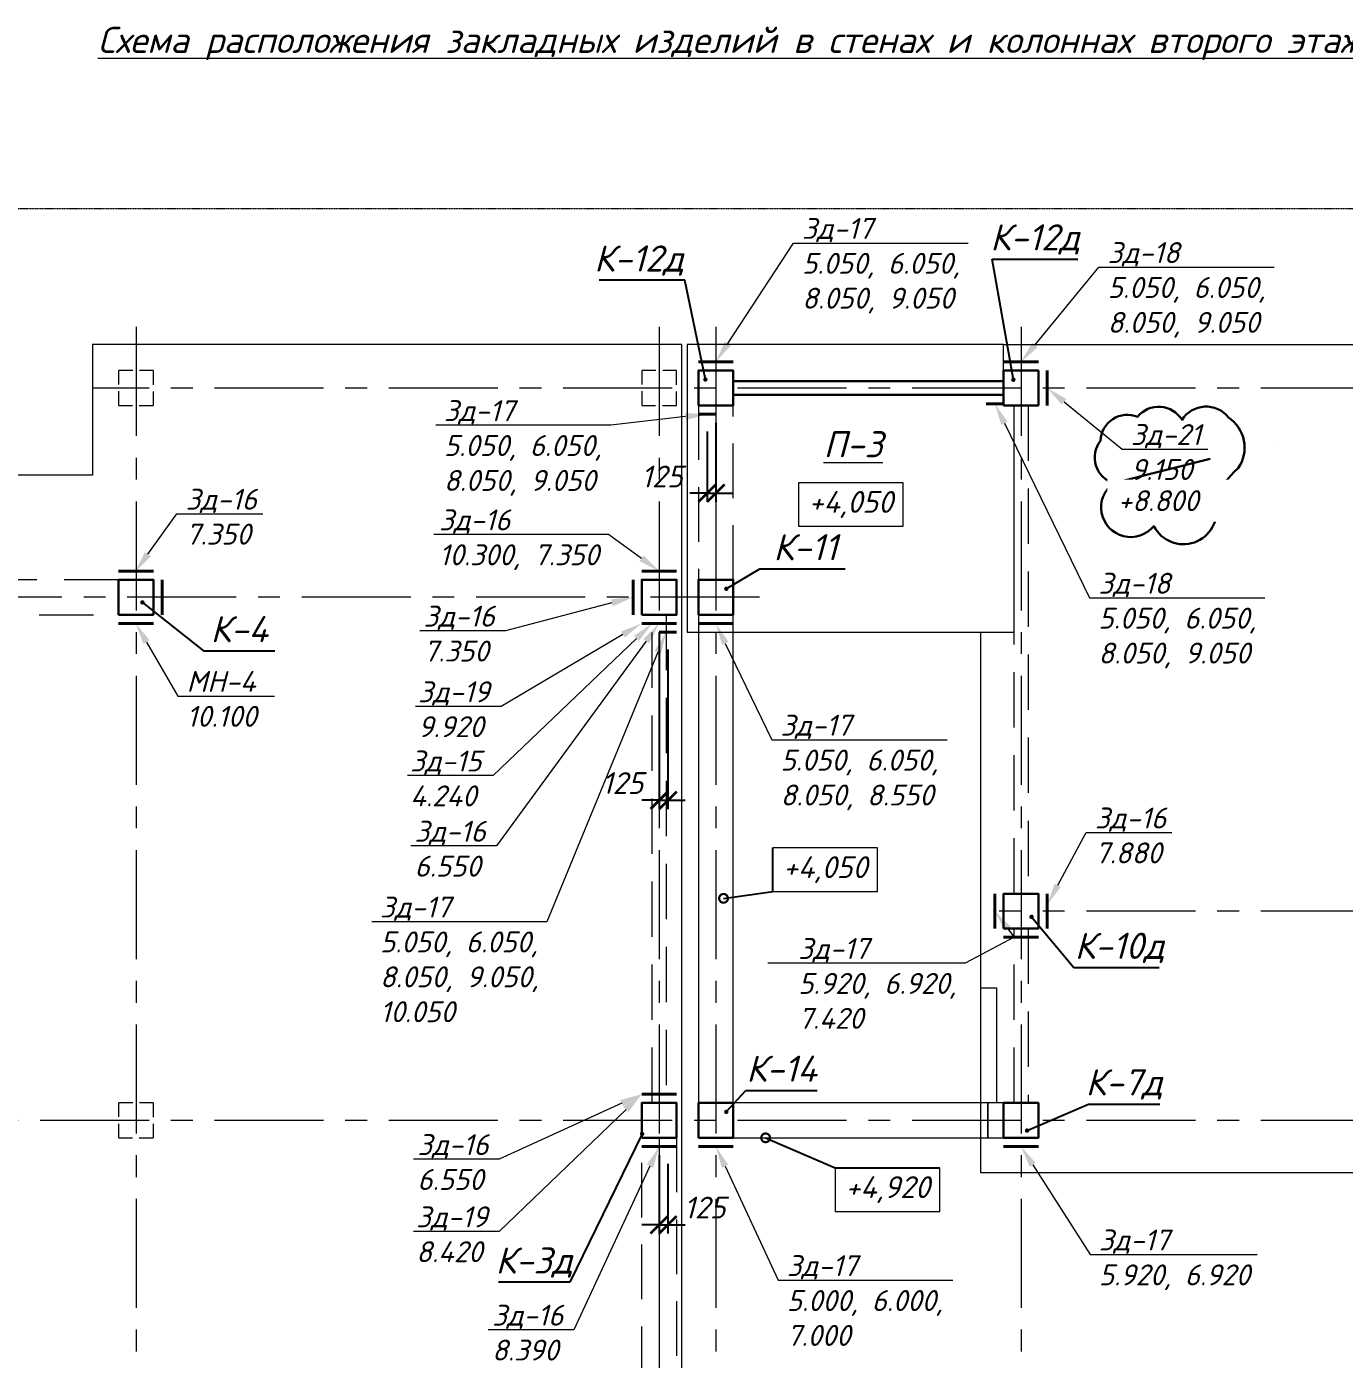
# Model space of a CAD drawing. Header units: millimetres. Extents: x -41985 to 836963, y -232665 to -4590.
# Drawn here: x 22746 to 37858, y -50947 to -35661 of the extents above; entities that cross this region are included whole.
import ezdxf
from ezdxf import colors
from ezdxf.entities.mleader import LeaderData, LeaderLine
from ezdxf.enums import TextEntityAlignment as Align
from ezdxf.math import Vec2, Vec3

# ---------------------------------------------------------------- set-up
doc = ezdxf.new("R2010")
doc.units = ezdxf.units.MM
doc.header["$PDMODE"] = 35
for name, pattern in [('CENTERX2', [4, 2.5, -0.5, 0.5, -0.5]), ('DASHED2', [0.375, 0.25, -0.125]), ('HIDDEN2', [4.7625, 3.175, -1.5875])]:
    doc.linetypes.add(name, pattern=pattern)
doc.layers.get('Defpoints').update_dxf_attribs({"color": 1, "lineweight": 0})
for name, color, linetype, lineweight in [('!!!!ИЗМ.3', 104, 'Continuous', 30), ('#Закл выноски и размеры', 7, 'Continuous', 13), ('#Закладные', 10, 'Continuous', 40), ('k_ Выноски', 7, 'Continuous', 13), ('k_ Осевая', 8, 'CENTERX2', 9), ('k_ Отметки', 251, 'Continuous', 13), ('k_ Позиции', 1, 'Continuous', 13), ('Балки', 24, 'DASHED2', 5), ('Колонна', 84, 'Continuous', 30), ('Линия пунктир', 190, 'HIDDEN2', 9), ('Линия Тонкая', 86, 'Continuous', 9), ('Перекрытие. Отм. 0.000', 214, 'Continuous', 40)]:
    doc.layers.add(name, color=color, linetype=linetype, lineweight=lineweight)
doc.styles.get("Standard").update_dxf_attribs({"font": 'isocpeur.ttf'})
doc.styles.add('STEP PR', font='isocpeui.ttf')
doc.dimstyles.get("Standard").update_dxf_attribs({"dimtxt": 0.18, "dimasz": 0.18, "dimexe": 0.18, "dimexo": 0.0625, "dimgap": 0.09, "dimtad": 0, "dimtih": 1, "dimtoh": 1, "dimdec": 4, "dimzin": 0, "dimdsep": 46, "dimtxsty": 'Standard', "dimcen": 0.09, "dimadec": 0, "dimazin": 0, "dimtfac": 1, "dimtdec": 4, "dimtofl": 0, "dimtmove": 0, "dimatfit": 3, "dimfxl": 1, "dimtolj": 1, "dimtzin": 0, "dimarcsym": 0})
doc.dimstyles.new('STEP PR', dxfattribs={"dimscale": 100, "dimtxt": 2.5, "dimasz": 2, "dimexe": 1, "dimexo": 2, "dimgap": 1, "dimtad": 1, "dimdec": 4, "dimlfac": -1, "dimtxsty": 'STEP PR', "dimblk": 'ARCHTICK', "dimcen": 2, "dimdle": 1.5, "dimclrt": 1, "dimadec": 0, "dimazin": 0, "dimtfac": 1, "dimtdec": 4, "dimtmove": 1, "dimatfit": 3, "dimldrblk": 'DOTSMALL', "dimfxl": 1, "dimtolj": 1, "dimtzin": 0, "dimarcsym": 0})

# ---------------------------------------------------------------- blocks, each defined once
blk = doc.blocks.new('*U2241')
at = {"layer": 'k_ Осевая', "ltscale": 500}
for points in [[(24000, 15100), (24000, -3900)], [(30000, 15100), (30000, -3900)], [(30650, 15100), (30650, -3900)], [(34150, 15100), (34150, -3900)], [(72150, 14400), (23500, 14400)], [(31150, 12000), (-4500, 12000)], [(72150, 8400), (33900, 8400)], [(72150, 6000), (-4500, 6000)]]:
    blk.add_lwpolyline(points, dxfattribs=at)
blk = doc.blocks.new('*U2186')
blk.add_lwpolyline([(-200, -200), (200, -200), (200, 200), (-200, 200)], close=True)
blk = doc.blocks.new('*U2187')
at = {"layer": 'Линия пунктир', "ltscale": 50}
blk.add_lwpolyline([(-200, -200), (200, -200), (200, 200), (-200, 200)], close=True, dxfattribs=at)
blk = doc.blocks.new('*U2366')
blk.add_lwpolyline([(30850, 14320), (33950, 14320), (33950, 14480), (30850, 14480)], close=True)
at = {"layer": 'Балки', "ltscale": 2500}
for points in [[(30450, 12200), (30850, 12200), (30850, 14200), (30450, 14200)], [(18200, 12200), (18200, 11800), (23800, 11800), (23800, 12200)], [(29800, 5800), (30200, 5800), (30200, 200), (29800, 200)]]:
    blk.add_lwpolyline(points, close=True, dxfattribs=at)
at = {"layer": 'Линия пунктир', "ltscale": 200}
for points in [[(34070, 14200), (34230, 14200), (34230, 8600), (34070, 8600)], [(29920, 11800), (30080, 11800), (30080, 6200), (29920, 6200)], [(34070, 8200), (34230, 8200), (34230, 6200), (34070, 6200)]]:
    blk.add_lwpolyline(points, close=True, dxfattribs=at)
at = {"layer": 'Линия Тонкая'}
for points in [[(30450, 6200), (30850, 6200), (30850, 11800), (30450, 11800)], [(30850, 5800), (33770, 5800), (33770, 6200), (30850, 6200)], [(33770, 5800), (33950, 5800), (33950, 6200), (33770, 6200)]]:
    blk.add_lwpolyline(points, close=True, dxfattribs=at)
for p in [(30650, 14400), (34150, 14400), (24000, 12000), (30000, 12000), (30650, 12000), (34150, 8400), (30000, 6000), (30650, 6000), (34150, 6000)]:
    blk.add_blockref('*U2186', p)
at = {"layer": 'Линия пунктир'}
for p in [(24000, 14400), (30000, 14400), (24000, 6000)]:
    blk.add_blockref('*U2187', p, dxfattribs=at)
blk = doc.blocks.new('_ArchTick')
at = {"color": 0, "linetype": 'ByBlock', "const_width": 0.15}
blk.add_lwpolyline([(-0.5, -0.5), (0.5, 0.5)], dxfattribs=at)
blk = doc.blocks.new('_DotSmall')
at = {"color": 0, "linetype": 'ByBlock', "const_width": 0.5}
blk.add_lwpolyline([(-0.0625, 0, 1), (0.0625, 0, 1)], format="xyb", close=True, dxfattribs=at)
blk = doc.blocks.new('REINFORCED_CONCRETE')
blk = doc.blocks.new('*D2181')
at = {"layer": '#Закл выноски и размеры', "color": 0, "lineweight": -2, "transparency": 16777216}
for p, q in [((30000, -48606), (30000, -49503)), ((30100, -48706), (30100, -49503)), ((30000, -49403), (29800, -49403)), ((30000, -49403), (30100, -49403)), ((30100, -49403), (30300, -49403))]:
    blk.add_line(p, q, dxfattribs=at)
at = {"layer": 'Defpoints', "color": 0, "transparency": 16777216}
for p in [(30000, -48406), (30100, -48506), (30100, -49403)]:
    blk.add_point(p, dxfattribs=at)
at = {"layer": '#Закл выноски и размеры', "color": 0, "lineweight": -2, "transparency": 16777216, "xscale": 200, "yscale": 200, "zscale": 200}
blk.add_blockref('_ArchTick', (30000, -49403), dxfattribs=at)
at = {"layer": '#Закл выноски и размеры', "color": 0, "lineweight": -2, "transparency": 16777216, "xscale": 200, "yscale": 200, "zscale": 200, "rotation": 180}
blk.add_blockref('_ArchTick', (30100, -49403), dxfattribs=at)
at = {"layer": '#Закл выноски и размеры', "color": 1, "transparency": 16777216, "insert": (30522, -49206), "char_height": 250, "attachment_point": 5, "style": 'STEP PR'}
blk.add_mtext('\\A1;125', dxfattribs=at)
blk = doc.blocks.new('*D2184')
at = {"layer": '#Закл выноски и размеры', "color": 0, "lineweight": -2, "transparency": 16777216}
for p, q in [((30000, -42606), (30000, -44635)), ((30100, -42806), (30100, -44635)), ((30000, -44535), (29800, -44535)), ((30000, -44535), (30100, -44535)), ((30100, -44535), (30300, -44535))]:
    blk.add_line(p, q, dxfattribs=at)
at = {"layer": 'Defpoints', "color": 0, "transparency": 16777216}
for p in [(30000, -42406), (30100, -42606), (30100, -44535)]:
    blk.add_point(p, dxfattribs=at)
at = {"layer": '#Закл выноски и размеры', "color": 0, "lineweight": -2, "transparency": 16777216, "xscale": 200, "yscale": 200, "zscale": 200}
blk.add_blockref('_ArchTick', (30000, -44535), dxfattribs=at)
at = {"layer": '#Закл выноски и размеры', "color": 0, "lineweight": -2, "transparency": 16777216, "xscale": 200, "yscale": 200, "zscale": 200, "rotation": 180}
blk.add_blockref('_ArchTick', (30100, -44535), dxfattribs=at)
at = {"layer": '#Закл выноски и размеры', "color": 1, "transparency": 16777216, "insert": (29579, -44337), "char_height": 250, "attachment_point": 5, "style": 'STEP PR'}
blk.add_mtext('\\A1;125', dxfattribs=at)
blk = doc.blocks.new('*D2185')
at = {"layer": '#Закл выноски и размеры', "color": 0, "lineweight": -2, "transparency": 16777216}
for p, q in [((30550, -40306), (30550, -41113)), ((30650, -40206), (30650, -41113)), ((30550, -41013), (30350, -41013)), ((30550, -41013), (30650, -41013)), ((30650, -41013), (30850, -41013))]:
    blk.add_line(p, q, dxfattribs=at)
at = {"layer": 'Defpoints', "color": 0, "transparency": 16777216}
for p in [(30650, -40006), (30550, -40106), (30650, -41013)]:
    blk.add_point(p, dxfattribs=at)
at = {"layer": '#Закл выноски и размеры', "color": 0, "lineweight": -2, "transparency": 16777216, "xscale": 200, "yscale": 200, "zscale": 200}
blk.add_blockref('_ArchTick', (30550, -41013), dxfattribs=at)
at = {"layer": '#Закл выноски и размеры', "color": 0, "lineweight": -2, "transparency": 16777216, "xscale": 200, "yscale": 200, "zscale": 200, "rotation": 180}
blk.add_blockref('_ArchTick', (30650, -41013), dxfattribs=at)
at = {"layer": '#Закл выноски и размеры', "color": 1, "transparency": 16777216, "insert": (30031, -40821), "char_height": 250, "attachment_point": 5, "style": 'STEP PR'}
blk.add_mtext('\\A1;125', dxfattribs=at)

msp = doc.modelspace()

# ---------------------------------------------------------------- linework, layer by layer
at = {"layer": '!!!!ИЗМ.3'}
msp.add_lwpolyline([(36527.61306, -40142.839, 0.52056705), (35996.18076, -40172.76004, 0.52056705), (35996.18076, -40172.76004, 0.52056705), (35487.20051, -40135.35927, 0.52056705), (35487.20051, -40135.35927, 0.52056705), (35060.55665, -40412.12622, 0.52056705), (35060.55665, -40412.12622, 0.52056705), (35210.25605, -40898.33939, 0.52056705), (35210.25605, -40898.33939, 1.138850238), (35672.86156, -41390.5992, 0.52056705), (35672.86156, -41390.5992, 0.8711724531), (36385.96211, -41140.86979, 0.52056705), (36385.96211, -41140.86979, -0.1567937114), (36641.97324, -40723.80353, 0.52056705), (36641.97324, -40723.80353, 0.4174855562)], format="xyb", close=True, dxfattribs=at)
msp.add_lwpolyline([(36319.52963, -40618.56314), (35210.25605, -40898.33939)], dxfattribs=at)
at = {"layer": '#Закл выноски и размеры', "color": 5}
msp.add_line((37033.50331, -40468.4571), (37033.50331, -40468.4571), dxfattribs=at)
at = {"layer": '#Закл выноски и размеры'}
msp.add_lwpolyline([(30000, -48405.94546), (30000, -54005.94546)], dxfattribs=at)
at = {"layer": '#Закладные'}
for points in [[(30450, -39505.94546), (30850, -39505.94546)], [(33950, -39505.94546), (34350, -39505.94546)], [(33950, -39985.94546), (33750, -39985.94546)], [(30650, -40105.94546), (30450, -40105.94546)], [(30000, -42605.94546), (30200, -42605.94546)], [(30450, -42505.94546), (30850, -42505.94546)], [(33850, -45605.94546), (33850, -46005.94546)], [(33950, -46105.94546), (34350, -46105.94546)], [(30000, -48505.94546), (30200, -48505.94546)], [(30450, -48505.94546), (30850, -48505.94546)], [(33950, -48505.94546), (34350, -48505.94546)]]:
    msp.add_lwpolyline(points, dxfattribs=at)
at = {"layer": '#Закладные', "color": 5}
for points in [[(34450, -39605.94546), (34450, -40005.94546)], [(23800, -41905.94546), (24200, -41905.94546)], [(24300, -42005.94546), (24300, -42405.94546)], [(29700, -42405.94546), (29700, -42005.94546)], [(29800, -41905.94546), (30200, -41905.94546)], [(23800, -42505.94546), (24200, -42505.94546)], [(29800, -42505.94546), (30200, -42505.94546)], [(34450, -45605.94546), (34450, -46005.94546)], [(29800, -47905.94546), (30200, -47905.94546)], [(29800, -48505.94546), (30200, -48505.94546)]]:
    msp.add_lwpolyline(points, dxfattribs=at)
at = {"layer": 'k_ Отметки'}
for points in [[(31598.08393, -41391.77767), (32798.08393, -41391.77767), (32798.08393, -40891.77767), (31598.08393, -40891.77767)], [(31304.32089, -45580.9281), (32504.32089, -45580.9281), (32504.32089, -45080.9281), (31304.32089, -45080.9281)], [(32019.78599, -49250.46587), (33219.78599, -49250.46587), (33219.78599, -48750.46587), (32019.78599, -48750.46587)]]:
    msp.add_lwpolyline(points, close=True, dxfattribs=at)
at = {"layer": 'Линия пунктир'}
msp.add_lwpolyline([(-14920, -46413.67032), (-14920, -42175.94546), (-3100, -40505.94546), (14900, -40205.94546), (22500, -37745.94546), (68500, -37745.94546), (74340, -39305.94546)], dxfattribs=at)
at = {"layer": 'Перекрытие. Отм. 0.000', "color": 3, "lineweight": 5}
msp.add_lwpolyline([(-1950, -44305.94546), (-1950, -48405.94546), (-600, -48405.94546), (-600, -54805.94546), (30260, -54805.94546), (30260, -48785.94546), (30260, -48785.94546), (30260, -39305.94546), (23500, -39305.94546), (23500, -40805.94546), (-600, -40805.94546), (-600, -44305.94546), (-1950, -44305.94546)], dxfattribs=at)
msp.add_lwpolyline([(30320, -42605.94546), (34070, -42605.94546), (34070, -40005.94546), (33950, -40005.94546), (33950, -39605.94546), (33950, -39605.94546), (33950, -39305.94546), (30320, -39305.94546)], close=True, dxfattribs=at)
at = {"layer": 'Перекрытие. Отм. 0.000', "lineweight": 5}
msp.add_lwpolyline([(58350, -39305.94546), (58350, -40005.94546), (58230, -40005.94546), (58230, -45085.94546), (59550, -45085.94546), (59550, -44585.94546), (61570, -44585.94546), (61570, -40005.94546), (61450, -40005.94546), (61450, -39305.94546), (67950, -39305.94546), (67950, -39305.94546), (69150, -39305.94546), (69150, -46205.94546), (61850, -46205.94546), (61850, -48805.94546), (33690, -48805.94546), (33690, -42605.94546), (34070, -42605.94546), (34070, -40005.94546), (33950, -40005.94546), (33950, -39605.94546), (33950, -39605.94546), (33950, -39305.94546)], close=True, dxfattribs=at)
msp.add_lwpolyline([(33690, -46685.94546), (33870, -46685.94546), (33870, -48005.94546), (33770, -48005.94546)], dxfattribs=at)

# ---------------------------------------------------------------- block references
at = {"layer": 'k_ Осевая'}
msp.add_blockref('*U2241', (0, -54205.94546), dxfattribs=at)
at = {"layer": 'k_ Позиции'}
ref = msp.add_blockref('REINFORCED_CONCRETE', (34310.6451, -38328.14203), dxfattribs=dict(at, xscale=100, yscale=100, zscale=100))
ref.add_attrib('POSITION', 'К-12д', dxfattribs={"layer": '0', "color": 0, "linetype": 'ByBlock', "height": 300, "style": 'STEP PR', "flags": 2}).set_placement((34310.6451, -38228.14203), align=Align.CENTER)
ref = msp.add_blockref('REINFORCED_CONCRETE', (29803.24673, -38570.43877), dxfattribs=dict(at, xscale=-100, yscale=100, zscale=100))
ref.add_attrib('POSITION', 'К-12д', dxfattribs={"layer": '0', "color": 0, "linetype": 'ByBlock', "height": 300, "style": 'STEP PR', "flags": 2}).set_placement((29767.79218, -38470.43877), align=Align.CENTER)
ref = msp.add_blockref('REINFORCED_CONCRETE', (31677.28555, -41881.54907), dxfattribs=dict(at, xscale=100, yscale=100, zscale=100))
ref.add_attrib('POSITION', 'К-11', dxfattribs={"layer": '0', "color": 0, "linetype": 'ByBlock', "height": 300, "style": 'STEP PR', "flags": 2}).set_placement((31677.28555, -41781.54907), align=Align.CENTER)
ref = msp.add_blockref('REINFORCED_CONCRETE', (25184.51402, -42821.71773), dxfattribs=dict(at, xscale=100, yscale=100, zscale=100))
ref.add_attrib('POSITION', 'К-4', dxfattribs={"layer": '0', "color": 0, "linetype": 'ByBlock', "height": 300, "style": 'STEP PR', "flags": 2}).set_placement((25184.51402, -42721.71773), align=Align.CENTER)
ref = msp.add_blockref('REINFORCED_CONCRETE', (35279.77969, -46453.73656), dxfattribs=dict(at, xscale=100, yscale=100, zscale=100))
ref.add_attrib('POSITION', 'К-10д', dxfattribs={"layer": '0', "color": 0, "linetype": 'ByBlock', "height": 300, "style": 'STEP PR', "flags": 2}).set_placement((35279.77969, -46353.73656), align=Align.CENTER)
ref = msp.add_blockref('REINFORCED_CONCRETE', (31403.85654, -47862.81727), dxfattribs=dict(at, xscale=100, yscale=100, zscale=100))
ref.add_attrib('POSITION', 'К-14', dxfattribs={"layer": '0', "color": 0, "linetype": 'ByBlock', "height": 300, "style": 'STEP PR', "flags": 2}).set_placement((31403.85654, -47762.81727), align=Align.CENTER)
ref = msp.add_blockref('REINFORCED_CONCRETE', (35331.75766, -48019.39227), dxfattribs=dict(at, xscale=100, yscale=100, zscale=100))
ref.add_attrib('POSITION', 'К-7д', dxfattribs={"layer": '0', "color": 0, "linetype": 'ByBlock', "height": 300, "style": 'STEP PR', "flags": 2}).set_placement((35331.75766, -47919.39227), align=Align.CENTER)
ref = msp.add_blockref('REINFORCED_CONCRETE', (28565.55652, -50062.41844), dxfattribs=dict(at, xscale=100, yscale=100, zscale=100))
ref.add_attrib('POSITION', 'К-3д', dxfattribs={"layer": '0', "color": 0, "linetype": 'ByBlock', "height": 300, "style": 'STEP PR', "flags": 2}).set_placement((28565.55652, -49962.41844), align=Align.CENTER)
at = {"layer": 'Колонна'}
msp.add_blockref('*U2366', (0, -54205.94546), dxfattribs=at)

# ---------------------------------------------------------------- texts
at = {"layer": 'k_ Выноски', "insert": (30914.77825, -35854.17082), "char_height": 300, "width": 16678.1913301, "attachment_point": 5, "line_spacing_factor": 1.5, "style": 'STEP PR'}
msp.add_mtext('\\A1;{\\fISOCPEUR|b1|i1|c204|p34;\\LСхема расположения закладных изделий в стенах и колоннах второго этажа}', dxfattribs=at)
at = {"layer": 'k_ Выноски', "insert": (32224.32032, -40451.25349), "char_height": 300, "attachment_point": 5, "line_spacing_factor": 1.5, "style": 'STEP PR'}
msp.add_mtext('\\A1;{\\fISOCPEUR|b1|i1|c204|p34;\\LП-3}', dxfattribs=at)
at = {"layer": 'k_ Отметки', "char_height": 250, "width": 1200, "attachment_point": 5, "style": 'STEP PR'}
for s, insert in [('+4,050', (32198.08393, -41141.77767)), ('+4,050', (31904.32089, -45330.9281)), ('+4,920', (32619.78599, -49000.46587))]:
    msp.add_mtext(s, dxfattribs=dict(at, insert=insert))

# ---------------------------------------------------------------- dimensions: what is measured, and where the dimension line sits
at = {"layer": '#Закл выноски и размеры'}
for base, p1, p2, picture, middle in [((30650, -41013.4272), (30550, -40105.94546), (30650, -40005.94546), '*D2185', (30031.31588, -41046.4855)), ((30100, -44534.89172), (30000, -42405.94546), (30100, -42605.94546), '*D2184', (29578.78563, -44562.16898)), ((30100, -49403.34483), (30000, -48405.94546), (30100, -48505.94546), '*D2181', (30521.73647, -49430.59623))]:
    dim = msp.add_linear_dim(base=base, p1=p1, p2=p2, text='125', dimstyle='STEP PR', dxfattribs=at)
    dim.commit()
    dim.dimension.update_dxf_attribs({"geometry": picture, "text_midpoint": middle, "dimtype": 160})

# ---------------------------------------------------------------- leaders
ml = msp.add_multileader_mtext('Standard', dxfattribs=at)
ml.set_content('Зд-17\\P5.050, 6.050,\\P8.050, 9.050', color=256, style='STEP PR')
ml.set_leader_properties(color=256, linetype='ByLayer', lineweight=-1)
ml.build(insert=Vec2(0, 0))
ml.multileader.update_dxf_attribs({"text_left_attachment_type": 6, "text_right_attachment_type": 6, "dogleg_length": 0, "arrow_head_size": 250})
ctx = ml.context
ctx.base_point, ctx.char_height, ctx.arrow_head_size, ctx.landing_gap_size, ctx.plane_origin = Vec3(31538.86922, -38143.77824), 240, 250, 100, Vec3(43192.02698, -42116.55436)
ctx.left_attachment, ctx.right_attachment = 6, 6
notes = []
notes.append((ctx, [(0, (1, 1, 0), (31538.86922, -38143.77824), (1, 0), 0, [(0, [(30650, -39505.94546)], 0, [])])]))
ctx.mtext.insert, ctx.mtext.rotation, ctx.mtext.width, ctx.mtext.flow_direction = Vec3(31638.86922, -37855.77824), 6.2831853072, 1886.4699691, 5
ml = msp.add_multileader_mtext('Standard', dxfattribs=at)
ml.set_content('Зд-18\\P5.050, 6.050,\\P8.050, 9.050', color=256, style='STEP PR')
ml.set_leader_properties(color=256, linetype='ByLayer', lineweight=-1)
ml.build(insert=Vec2(0, 0))
ml.multileader.update_dxf_attribs({"text_left_attachment_type": 6, "text_right_attachment_type": 6, "dogleg_length": 0, "arrow_head_size": 250})
ctx = ml.context
ctx.base_point, ctx.char_height, ctx.arrow_head_size, ctx.landing_gap_size, ctx.plane_origin = Vec3(35043.17061, -38421.14987), 240, 250, 100, Vec3(51242.95338, -42922.93599)
ctx.left_attachment, ctx.right_attachment = 6, 6
notes.append((ctx, [(0, (1, 1, 0), (35043.17061, -38421.14987), (1, 0), 0, [(0, [(34150, -39505.94546)], 0, [])])]))
ctx.mtext.insert, ctx.mtext.rotation, ctx.mtext.width, ctx.mtext.flow_direction = Vec3(35143.17061, -38133.14987), 6.2831853072, 2679.7530317, 5
at = {"layer": '#Закл выноски и размеры', "color": 5}
ml = msp.add_multileader_mtext('Standard', dxfattribs=at)
ml.set_content('Зд-21\\P9.150', color=5, style='STEP PR')
ml.set_leader_properties(color=256, linetype='ByLayer', lineweight=-1)
ml.build(insert=Vec2(0, 0))
ml.multileader.update_dxf_attribs({"text_left_attachment_type": 6, "text_right_attachment_type": 6, "dogleg_length": 0, "arrow_head_size": 250})
ctx = ml.context
ctx.base_point, ctx.char_height, ctx.arrow_head_size, ctx.landing_gap_size, ctx.plane_origin = Vec3(35308.12484, -40508.16919), 240, 250, 100, Vec3(51703.28183, -48207.2735)
ctx.left_attachment, ctx.right_attachment = 6, 6
notes.append((ctx, [(0, (1, 1, 0), (35308.12484, -40508.16919), (1, 0), 0, [(1, [(34450, -39805.94546)], 0, [])])]))
ctx.mtext.insert, ctx.mtext.rotation, ctx.mtext.width, ctx.mtext.flow_direction = Vec3(35408.12484, -40220.16919), 6.2831853072, 1886.4699691, 5
at = {"layer": '#Закл выноски и размеры'}
ml = msp.add_multileader_mtext('Standard', dxfattribs=at)
ml.set_content('Зд-17\\P5.050, 6.050,\\P8.050, 9.050', color=256, style='STEP PR')
ml.set_leader_properties(color=256, linetype='ByLayer', lineweight=-1)
ml.build(insert=Vec2(0, 0))
ml.multileader.update_dxf_attribs({"text_left_attachment_type": 6, "text_right_attachment_type": 6, "dogleg_length": 0, "arrow_head_size": 250})
ctx = ml.context
ctx.base_point, ctx.char_height, ctx.arrow_head_size, ctx.landing_gap_size, ctx.plane_origin = Vec3(27430.66626, -40233.83544), 240, 250, 100, Vec3(39504.63768, -46815.44093)
ctx.left_attachment, ctx.right_attachment = 6, 6
notes.append((ctx, [(1, (1, 1, 0), (29444.30262, -40233.83544), (-1, 0), 0, [(0, [(30550, -40105.94546)], 0, [])])]))
ctx.mtext.insert, ctx.mtext.rotation, ctx.mtext.width, ctx.mtext.flow_direction = Vec3(27530.66626, -39945.83544), 6.2831853072, 1886.4699691, 5
ml = msp.add_multileader_mtext('Standard', dxfattribs=at)
ml.set_content('Зд-18\\P5.050, 6.050,\\P8.050, 9.050', color=256, style='STEP PR')
ml.set_leader_properties(color=256, linetype='ByLayer', lineweight=-1)
ml.build(insert=Vec2(0, 0))
ml.multileader.update_dxf_attribs({"text_left_attachment_type": 6, "text_right_attachment_type": 6, "dogleg_length": 0, "arrow_head_size": 250})
ctx = ml.context
ctx.base_point, ctx.char_height, ctx.arrow_head_size, ctx.landing_gap_size, ctx.plane_origin = Vec3(34937.02037, -42213.84484), 240, 250, 100, Vec3(51252.51196, -46920.32296)
ctx.left_attachment, ctx.right_attachment = 6, 6
notes.append((ctx, [(0, (1, 1, 0), (34937.02037, -42213.84484), (1, 0), 0, [(0, [(33850, -39985.94546)], 0, [])])]))
ctx.mtext.insert, ctx.mtext.rotation, ctx.mtext.width, ctx.mtext.flow_direction = Vec3(35037.02037, -41925.84484), 6.2831853072, 2679.7530317, 5
at = {"layer": '#Закл выноски и размеры', "color": 5}
ml = msp.add_multileader_mtext('Standard', dxfattribs=at)
ml.set_content('Зд-16\\P7.350', color=5, style='STEP PR')
ml.set_leader_properties(color=256, linetype='ByLayer', lineweight=-1)
ml.build(insert=Vec2(0, 0))
ml.multileader.update_dxf_attribs({"text_left_attachment_type": 6, "text_right_attachment_type": 6, "dogleg_length": 0, "arrow_head_size": 250})
ctx = ml.context
ctx.base_point, ctx.char_height, ctx.arrow_head_size, ctx.landing_gap_size, ctx.plane_origin = Vec3(24469.41116, -41250.13534), 240, 250, 100, Vec3(36579.64808, -45234.54107)
ctx.left_attachment, ctx.right_attachment = 6, 6
notes.append((ctx, [(0, (1, 1, 0), (24469.41116, -41250.13534), (1, 0), 0, [(1, [(23989.17209, -41915.67236)], 0, [])])]))
ctx.mtext.insert, ctx.mtext.rotation, ctx.mtext.width, ctx.mtext.flow_direction = Vec3(24569.41116, -40962.13534), 6.2831853072, 1886.4699691, 5
ml = msp.add_multileader_mtext('Standard', dxfattribs=at)
ml.set_content('Зд-16\\P10.300, 7.350', color=5, style='STEP PR')
ml.set_leader_properties(color=256, linetype='ByLayer', lineweight=-1)
ml.build(insert=Vec2(0, 0))
ml.multileader.update_dxf_attribs({"text_left_attachment_type": 6, "text_right_attachment_type": 6, "dogleg_length": 0, "arrow_head_size": 250})
ctx = ml.context
ctx.base_point, ctx.char_height, ctx.arrow_head_size, ctx.landing_gap_size, ctx.plane_origin = Vec3(27375.28941, -41486.85147), 240, 250, 100, Vec3(38725.83249, -45637.35256)
ctx.left_attachment, ctx.right_attachment = 6, 6
notes.append((ctx, [(1, (1, 1, 0), (29420.01668, -41486.85147), (-1, 0), 0, [(1, [(30000, -41905.94546)], 0, [])])]))
ctx.mtext.insert, ctx.mtext.rotation, ctx.mtext.width, ctx.mtext.flow_direction = Vec3(27475.28941, -41198.85147), 6.2831853072, 1886.4699691, 5
ml = msp.add_multileader_mtext('Standard', dxfattribs=at)
ml.set_content('Зд-16\\P7.350', color=5, style='STEP PR')
ml.set_leader_properties(color=256, linetype='ByLayer', lineweight=-1)
ml.build(insert=Vec2(0, 0))
ml.multileader.update_dxf_attribs({"text_left_attachment_type": 6, "text_right_attachment_type": 6, "dogleg_length": 0, "arrow_head_size": 250})
ctx = ml.context
ctx.base_point, ctx.char_height, ctx.arrow_head_size, ctx.landing_gap_size, ctx.plane_origin = Vec3(27197.76035, -42591.00223), 240, 250, 100, Vec3(39940.5457, -47165.15415)
ctx.left_attachment, ctx.right_attachment = 6, 6
notes.append((ctx, [(1, (1, 1, 0), (28237.03307, -42591.00223), (-1, 0), 0, [(1, [(29700, -42205.94546)], 0, [])])]))
ctx.mtext.insert, ctx.mtext.rotation, ctx.mtext.width, ctx.mtext.defined_height, ctx.mtext.flow_direction = Vec3(27297.76035, -42303.00223), 6.2831853072, 1804.548339, 770.61338, 5
ml = msp.add_multileader_mtext('Standard', dxfattribs=at)
ml.set_content('МН-4\\P10.100', color=5, style='STEP PR')
ml.set_leader_properties(color=256, linetype='ByLayer', lineweight=-1)
ml.build(insert=Vec2(0, 0))
ml.multileader.update_dxf_attribs({"text_left_attachment_type": 6, "text_right_attachment_type": 6, "dogleg_length": 0, "arrow_head_size": 250})
ctx = ml.context
ctx.base_point, ctx.char_height, ctx.arrow_head_size, ctx.landing_gap_size, ctx.plane_origin = Vec3(24479.5556, -43339.31335), 240, 250, 100, Vec3(35917.08056, -48103.12972)
ctx.left_attachment, ctx.right_attachment = 6, 6
notes.append((ctx, [(0, (1, 1, 0), (24479.5556, -43339.31335), (1, 0), 0, [(1, [(23995.22795, -42503.68491)], 0, [])])]))
ctx.mtext.insert, ctx.mtext.rotation, ctx.mtext.width, ctx.mtext.flow_direction = Vec3(24579.5556, -43051.31335), 6.2831853072, 1886.4699691, 5
at = {"layer": '#Закл выноски и размеры'}
ml = msp.add_multileader_mtext('Standard', dxfattribs=at)
ml.set_content('Зд-17\\P5.050, 6.050,\\P8.050, 9.050, 10.050', color=256, style='STEP PR')
ml.set_leader_properties(color=256, linetype='ByLayer', lineweight=-1)
ml.build(insert=Vec2(0, 0))
ml.multileader.update_dxf_attribs({"text_left_attachment_type": 6, "text_right_attachment_type": 6, "dogleg_length": 0, "arrow_head_size": 250})
ctx = ml.context
ctx.base_point, ctx.char_height, ctx.arrow_head_size, ctx.landing_gap_size, ctx.plane_origin = Vec3(26697.91364, -45927.23616), 240, 250, 100, Vec3(39084.80951, -49871.76648)
ctx.left_attachment, ctx.right_attachment = 6, 6
notes.append((ctx, [(1, (1, 1, 0), (28711.55, -45927.23616), (-1, 0), 0, [(0, [(30080, -42605.94546)], 0, [])])]))
ctx.mtext.insert, ctx.mtext.rotation, ctx.mtext.width, ctx.mtext.flow_direction = Vec3(26797.91364, -45639.23616), 6.2831853072, 1886.4699691, 5
at = {"layer": '#Закл выноски и размеры', "color": 5}
ml = msp.add_multileader_mtext('Standard', dxfattribs=at)
ml.set_content('Зд-15\\P4.240', color=5, style='STEP PR')
ml.set_leader_properties(color=256, linetype='ByLayer', lineweight=-1)
ml.build(insert=Vec2(0, 0))
ml.multileader.update_dxf_attribs({"text_left_attachment_type": 6, "text_right_attachment_type": 6, "dogleg_length": 0, "arrow_head_size": 250})
ctx = ml.context
ctx.base_point, ctx.char_height, ctx.arrow_head_size, ctx.landing_gap_size, ctx.plane_origin = Vec3(27043.95148, -44252.05366), 240, 250, 100, Vec3(36888.13693, -48832.33776)
ctx.left_attachment, ctx.right_attachment = 6, 6
notes.append((ctx, [(1, (1, 1, 0), (28095.76966, -44252.05366), (-1, 0), 0, [(1, [(29920, -42505.36908)], 0, [])])]))
ctx.mtext.insert, ctx.mtext.rotation, ctx.mtext.width, ctx.mtext.flow_direction = Vec3(27143.95148, -43964.05366), 6.2831853072, 1886.4699691, 5
ml = msp.add_multileader_mtext('Standard', dxfattribs=at)
ml.set_content('Зд-16\\P6.550', color=5, style='STEP PR')
ml.set_leader_properties(color=256, linetype='ByLayer', lineweight=-1)
ml.build(insert=Vec2(0, 0))
ml.multileader.update_dxf_attribs({"text_left_attachment_type": 6, "text_right_attachment_type": 6, "dogleg_length": 0, "arrow_head_size": 250})
ctx = ml.context
ctx.base_point, ctx.char_height, ctx.arrow_head_size, ctx.landing_gap_size, ctx.plane_origin = Vec3(27094.23593, -45058.11451), 240, 250, 100, Vec3(38654.26185, -48710.81298)
ctx.left_attachment, ctx.right_attachment = 6, 6
notes.append((ctx, [(1, (1, 1, 0), (28133.50866, -45058.11451), (-1, 0), 0, [(1, [(30000, -42505.94546)], 0, [])])]))
ctx.mtext.insert, ctx.mtext.rotation, ctx.mtext.width, ctx.mtext.flow_direction = Vec3(27194.23593, -44770.11451), 6.2831853072, 1886.4699691, 5
ml = msp.add_multileader_mtext('Standard', dxfattribs=at)
ml.set_content('Зд-19\\P9.920', color=5, style='STEP PR')
ml.set_leader_properties(color=256, linetype='ByLayer', lineweight=-1)
ml.build(insert=Vec2(0, 0))
ml.multileader.update_dxf_attribs({"text_left_attachment_type": 6, "text_right_attachment_type": 6, "dogleg_length": 0, "arrow_head_size": 250})
ctx = ml.context
ctx.base_point, ctx.char_height, ctx.arrow_head_size, ctx.landing_gap_size, ctx.plane_origin = Vec3(27134.1223, -43458.03722), 240, 250, 100, Vec3(38882.00516, -47860.22507)
ctx.left_attachment, ctx.right_attachment = 6, 6
notes.append((ctx, [(1, (1, 1, 0), (28187.21321, -43458.03722), (-1, 0), 0, [(1, [(29800, -42505.94546)], 0, [])])]))
ctx.mtext.insert, ctx.mtext.rotation, ctx.mtext.width, ctx.mtext.flow_direction = Vec3(27234.1223, -43170.03722), 6.2831853072, 1886.4699691, 5
at = {"layer": '#Закл выноски и размеры'}
ml = msp.add_multileader_mtext('Standard', dxfattribs=at)
ml.set_content('Зд-17\\P5.050, 6.050,\\P8.050, 8.550 ', color=256, style='STEP PR')
ml.set_leader_properties(color=256, linetype='ByLayer', lineweight=-1)
ml.build(insert=Vec2(0, 0))
ml.multileader.update_dxf_attribs({"text_left_attachment_type": 6, "text_right_attachment_type": 6, "dogleg_length": 0, "arrow_head_size": 250})
ctx = ml.context
ctx.base_point, ctx.char_height, ctx.arrow_head_size, ctx.landing_gap_size, ctx.plane_origin = Vec3(31291.55065, -43841.87732), 240, 250, 100, Vec3(40596.3201, -49591.13552)
ctx.left_attachment, ctx.right_attachment = 6, 6
notes.append((ctx, [(0, (1, 1, 0), (31291.55065, -43841.87732), (1, 0), 0, [(0, [(30650, -42509.62058)], 0, [])])]))
ctx.mtext.insert, ctx.mtext.rotation, ctx.mtext.width, ctx.mtext.defined_height, ctx.mtext.flow_direction = Vec3(31391.55065, -43553.87732), 6.2831853072, 2507.8505885, 1041.78184, 5
at = {"layer": '#Закл выноски и размеры', "color": 5}
ml = msp.add_multileader_mtext('Standard', dxfattribs=at)
ml.set_content('Зд-16\\P7.880', color=5, style='STEP PR')
ml.set_leader_properties(color=256, linetype='ByLayer', lineweight=-1)
ml.build(insert=Vec2(0, 0))
ml.multileader.update_dxf_attribs({"text_left_attachment_type": 6, "text_right_attachment_type": 6, "dogleg_length": 0, "arrow_head_size": 250})
ctx = ml.context
ctx.base_point, ctx.char_height, ctx.arrow_head_size, ctx.landing_gap_size, ctx.plane_origin = Vec3(34897.47291, -44905.90062), 240, 250, 100, Vec3(51764.0153, -54027.26114)
ctx.left_attachment, ctx.right_attachment = 6, 6
notes.append((ctx, [(0, (1, 1, 0), (34897.47291, -44905.90062), (1, 0), 0, [(1, [(34451.52363, -45729.07168)], 0, [])])]))
ctx.mtext.insert, ctx.mtext.rotation, ctx.mtext.width, ctx.mtext.flow_direction = Vec3(34997.47291, -44617.90062), 6.2831853072, 1886.4699691, 5
at = {"layer": '#Закл выноски и размеры'}
ml = msp.add_multileader_mtext('Standard', dxfattribs=at)
ml.set_content('Зд-17\\P5.920, 6.920, 7.420', color=256, style='STEP PR')
ml.set_leader_properties(color=256, linetype='ByLayer', lineweight=-1)
ml.build(insert=Vec2(0, 0))
ml.multileader.update_dxf_attribs({"text_left_attachment_type": 6, "text_right_attachment_type": 6, "dogleg_length": 0, "arrow_head_size": 250})
ctx = ml.context
ctx.base_point, ctx.char_height, ctx.arrow_head_size, ctx.landing_gap_size, ctx.plane_origin = Vec3(31494.56947, -46403.08501), 240, 250, 100, Vec3(41071.77356, -50138.55402)
ctx.left_attachment, ctx.right_attachment = 6, 6
notes.append((ctx, [(1, (1, 1, 0), (33508.20584, -46403.08501), (-1, 0), 0, [(1, [(33850, -45805.94546), (34070, -46105.94546)], 0, [])])]))
ctx.mtext.insert, ctx.mtext.rotation, ctx.mtext.width, ctx.mtext.defined_height, ctx.mtext.flow_direction = Vec3(31594.56947, -46115.08501), 6.2831853072, 2139.5645966, 752.14395, 5
at = {"layer": '#Закл выноски и размеры', "color": 5}
ml = msp.add_multileader_mtext('Standard', dxfattribs=at)
ml.set_content('Зд-16\\P6.550', color=5, style='STEP PR')
ml.set_leader_properties(color=256, linetype='ByLayer', lineweight=-1)
ml.build(insert=Vec2(0, 0))
ml.multileader.update_dxf_attribs({"text_left_attachment_type": 6, "text_right_attachment_type": 6, "dogleg_length": 0, "arrow_head_size": 250})
ctx = ml.context
ctx.base_point, ctx.char_height, ctx.arrow_head_size, ctx.landing_gap_size, ctx.plane_origin = Vec3(27126.74063, -48652.00958), 240, 250, 100, Vec3(38654.26185, -52547.94471)
ctx.left_attachment, ctx.right_attachment = 6, 6
notes.append((ctx, [(1, (1, 1, 0), (28166.01336, -48652.00958), (-1, 0), 0, [(1, [(29800, -47905.94546)], 0, [])])]))
ctx.mtext.insert, ctx.mtext.rotation, ctx.mtext.width, ctx.mtext.flow_direction = Vec3(27226.74063, -48364.00958), 6.2831853072, 1886.4699691, 5
ml = msp.add_multileader_mtext('Standard', dxfattribs=at)
ml.set_content('Зд-19\\P8.420', color=5, style='STEP PR')
ml.set_leader_properties(color=256, linetype='ByLayer', lineweight=-1)
ml.build(insert=Vec2(0, 0))
ml.multileader.update_dxf_attribs({"text_left_attachment_type": 6, "text_right_attachment_type": 6, "dogleg_length": 0, "arrow_head_size": 250})
ctx = ml.context
ctx.base_point, ctx.char_height, ctx.arrow_head_size, ctx.landing_gap_size, ctx.plane_origin = Vec3(27112.92245, -49480.11866), 240, 250, 100, Vec3(38654.26185, -53376.05378)
ctx.left_attachment, ctx.right_attachment = 6, 6
notes.append((ctx, [(1, (1, 1, 0), (28166.01336, -49480.11866), (-1, 0), 0, [(1, [(29800, -47905.94546)], 0, [])])]))
ctx.mtext.insert, ctx.mtext.rotation, ctx.mtext.width, ctx.mtext.flow_direction = Vec3(27212.92245, -49192.11866), 6.2831853072, 1886.4699691, 5
ml = msp.add_multileader_mtext('Standard', dxfattribs=at)
ml.set_content('Зд-16\\P8.390', color=5, style='STEP PR')
ml.set_leader_properties(color=256, linetype='ByLayer', lineweight=-1)
ml.build(insert=Vec2(0, 0))
ml.multileader.update_dxf_attribs({"text_left_attachment_type": 6, "text_right_attachment_type": 6, "dogleg_length": 0, "arrow_head_size": 250})
ctx = ml.context
ctx.base_point, ctx.char_height, ctx.arrow_head_size, ctx.landing_gap_size, ctx.plane_origin = Vec3(27983.30437, -50608.33941), 240, 250, 100, Vec3(42693.60106, -53848.2991)
ctx.left_attachment, ctx.right_attachment = 6, 6
notes.append((ctx, [(1, (1, 1, 0), (29022.57709, -50608.33941), (-1, 0), 0, [(1, [(30000, -48505.94546)], 0, [])])]))
ctx.mtext.insert, ctx.mtext.rotation, ctx.mtext.width, ctx.mtext.flow_direction = Vec3(28083.30437, -50320.33941), 6.2831853072, 1886.4699691, 5
at = {"layer": '#Закл выноски и размеры'}
ml = msp.add_multileader_mtext('Standard', dxfattribs=at)
ml.set_content('Зд-17\\P{\\C3;5.000, 6.000,\\P7.000}', color=256, style='STEP PR')
ml.set_leader_properties(color=256, linetype='ByLayer', lineweight=-1)
ml.build(insert=Vec2(0, 0))
ml.multileader.update_dxf_attribs({"text_left_attachment_type": 6, "text_right_attachment_type": 6, "dogleg_length": 0, "arrow_head_size": 250})
ctx = ml.context
ctx.base_point, ctx.char_height, ctx.arrow_head_size, ctx.landing_gap_size, ctx.plane_origin = Vec3(31362.91915, -50040.29804), 240, 250, 100, Vec3(42809.57382, -56401.47589)
ctx.left_attachment, ctx.right_attachment = 6, 6
notes.append((ctx, [(0, (1, 1, 0), (31362.91915, -50040.29804), (1, 0), 0, [(0, [(30650, -48505.94546)], 0, [])])]))
ctx.mtext.insert, ctx.mtext.rotation, ctx.mtext.width, ctx.mtext.flow_direction = Vec3(31462.91915, -49752.29804), 6.2831853072, 1886.4699691, 5
ml = msp.add_multileader_mtext('Standard', dxfattribs=at)
ml.set_content('Зд-17\\P5.920, 6.920', color=256, style='STEP PR')
ml.set_leader_properties(color=256, linetype='ByLayer', lineweight=-1)
ml.build(insert=Vec2(0, 0))
ml.multileader.update_dxf_attribs({"text_left_attachment_type": 6, "text_right_attachment_type": 6, "dogleg_length": 0, "arrow_head_size": 250})
ctx = ml.context
ctx.base_point, ctx.char_height, ctx.arrow_head_size, ctx.landing_gap_size, ctx.plane_origin = Vec3(34941.69891, -49745.8344), 240, 250, 100, Vec3(44096.3201, -55587.4604)
ctx.left_attachment, ctx.right_attachment = 6, 6
notes.append((ctx, [(0, (1, 1, 0), (34941.69891, -49745.8344), (1, 0), 0, [(0, [(34150, -48505.94546)], 0, [])])]))
ctx.mtext.insert, ctx.mtext.rotation, ctx.mtext.width, ctx.mtext.defined_height, ctx.mtext.flow_direction = Vec3(35041.69891, -49457.8344), 6.2831853072, 2507.8505885, 1041.78184, 5
at = {"layer": 'k_ Выноски', "ltscale": 100}
for points in [[(34062.14828, -39710.83414), (33820.80953, -38328.14203), (34800.48066, -38328.14203)], [(30529.97542, -39708.72112), (30293.08229, -38570.43877), (29313.41116, -38570.43877)], [(30770.02458, -42108.72112), (31153.65086, -41881.54907), (32133.32199, -41881.54907)], [(24072.6867, -42264.45359), (24775.08607, -42821.71773), (25593.94198, -42821.71773)], [(34270.02458, -45871.40877), (34756.145, -46453.73656), (35735.81613, -46453.73656)], [(30770.02458, -48108.72112), (30994.42858, -47862.81727), (31813.28449, -47862.81727)], [(34219.52145, -48322.74425), (34922.32971, -48019.39227), (35741.18562, -48019.39227)], [(29804.66142, -48360.87847), (28974.98448, -50062.41844), (28156.12856, -50062.41844)]]:
    msp.add_leader(points, dimstyle='Standard', override={"dimscale": 100, "dimtxt": 2.5, "dimasz": 2, "dimexe": 1, "dimexo": 2, "dimgap": 0.7, "dimtih": 0, "dimtoh": 0, "dimlfac": -1, "dimzin": 8, "dimcen": 2, "dimdle": 1, "dimclrt": 1, "dimadec": 4, "dimtmove": 1, "dimldrblk": 'DotSmall', "dimfxl": 100}, dxfattribs=at)
at = {"layer": 'k_ Отметки'}
for points in [[(30738.16361, -45659.25295), (31304.32089, -45580.9281), (31304.32089, -45080.9281)], [(31220.81677, -48405.94546), (32019.78599, -48750.46587), (33220.41922, -48750.46587)]]:
    msp.add_leader(points, dimstyle='STEP PR', override={"dimgap": 1, "dimtad": 0}, dxfattribs=at)
for ctx, leaders in notes:
    for number, flags, end, landing, length, lines in leaders:
        leader = LeaderData()
        leader.index, (leader.has_last_leader_line, leader.has_dogleg_vector, leader.attachment_direction) = number, flags
        leader.last_leader_point, leader.dogleg_vector, leader.dogleg_length = Vec3(end), Vec3(landing), length
        for number, points, colour, breaks in lines:
            line = LeaderLine()
            line.index, line.vertices, line.color, line.breaks = number, Vec3.list(points), colors.encode_raw_color(colour), breaks
            leader.lines.append(line)
        ctx.leaders.append(leader)

# ---------------------------------------------------------------- next in the draw order: texts
at = {"layer": '!!!!ИЗМ.3', "insert": (35260.29294, -40978.26818), "char_height": 240, "width": 1886.4699691, "attachment_point": 1, "style": 'STEP PR', "bg_fill": 2}
msp.add_mtext('+8.800', dxfattribs=at)

doc.saveas('drawing.dxf')
